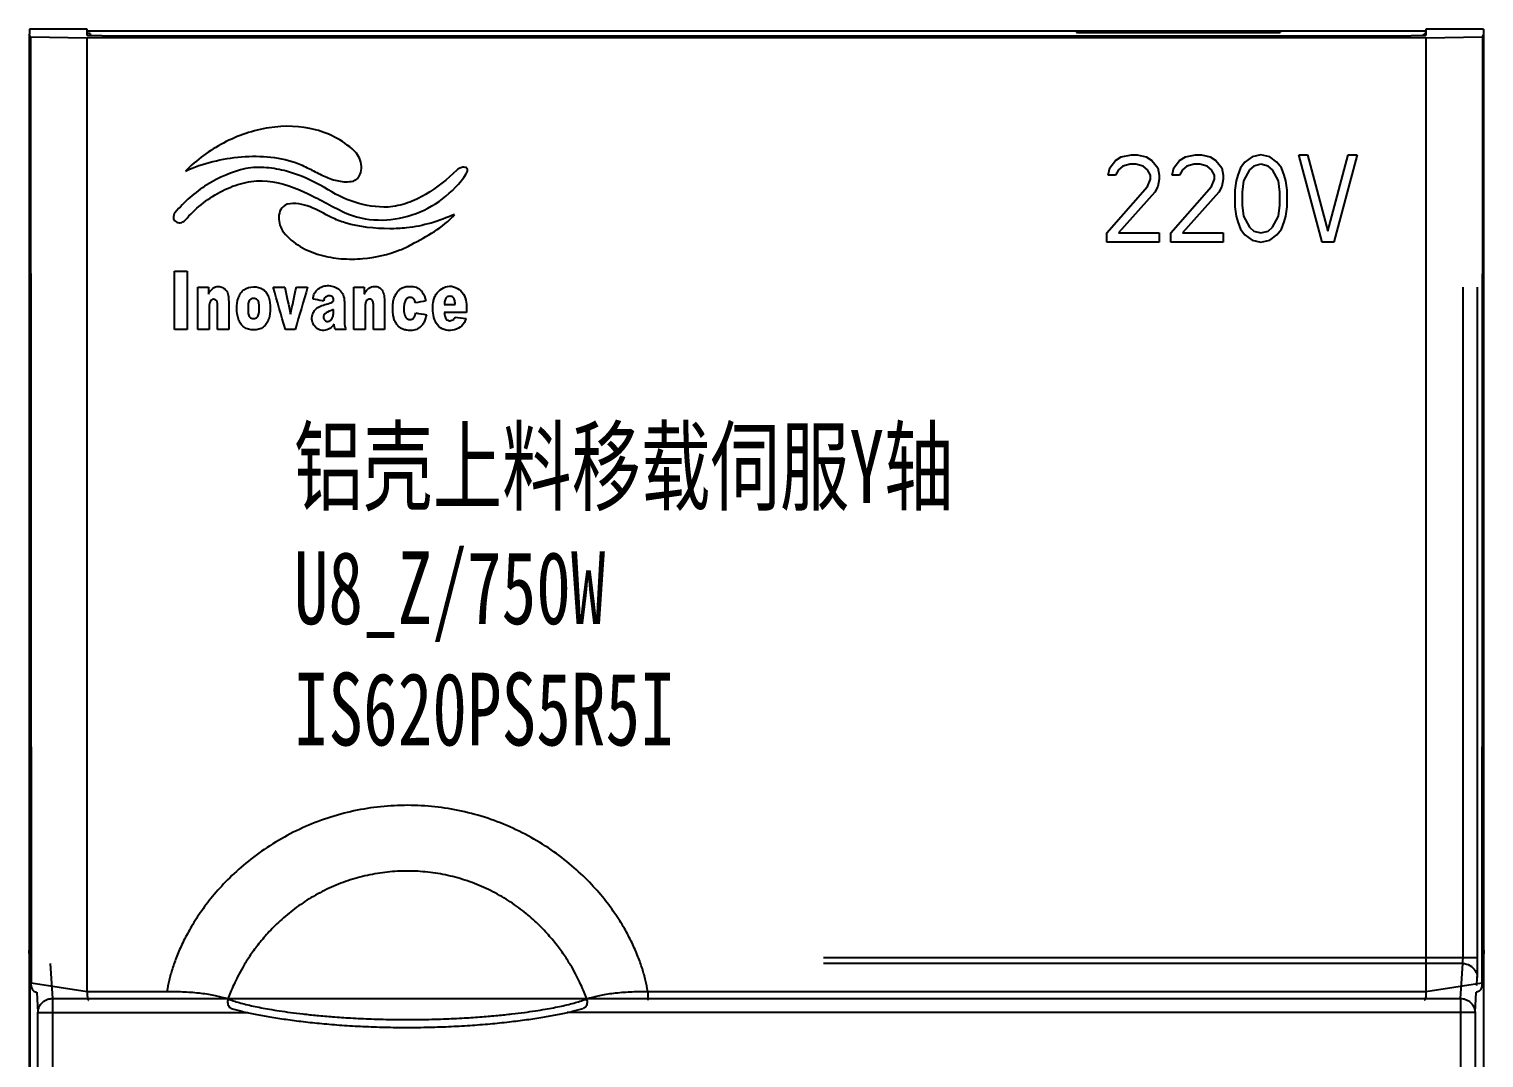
# Model space of a CAD drawing. Header units: millimetres. Extents: x 336 to 12810, y -1577 to 4105.
# Drawn here: x 10664.9 to 10714.9, y 1765.8 to 1801.2 of the extents above; entities that cross this region are included whole.
import ezdxf

# ---------------------------------------------------------------- set-up
doc = ezdxf.new("R2010")
doc.units = ezdxf.units.MM
doc.layers.add('03___PRT_ALL_CURVES', color=7, linetype='Continuous')
doc.layers.add('20_ALL_FEATURES', color=7, linetype='Continuous')
doc.styles.add('宋', font='', dxfattribs={"width": 0.7})
doc.styles.add('样式 8', font='arial.ttf', dxfattribs={"width": 0.6, "height": 2.5})
doc.styles.get('宋').set_extended_font_data('SimSun')

msp = doc.modelspace()

# ---------------------------------------------------------------- linework, layer by layer
at = {"color": 7, "linetype": 'Continuous'}
for p, q in [((10664.887, 1801.003), (10664.887, 1642.108)), ((10664.94, 1800.914), (10664.887, 1801.003)), ((10664.887, 1801.003), (10664.897, 1801.003)), ((10664.897, 1801.181), (10664.897, 1801.003)), ((10666.887, 1801.181), (10664.897, 1801.181)), ((10666.887, 1800.957), (10666.887, 1801.181)), ((10712.887, 1801.108), (10666.887, 1801.108)), ((10666.987, 1801.034), (10666.887, 1801.034)), ((10666.987, 1801.034), (10666.987, 1800.956)), ((10700.887, 1801.108), (10700.887, 1801.07)), ((10700.887, 1801.07), (10707.887, 1801.07)), ((10707.887, 1801.108), (10707.887, 1801.07)), ((10712.852, 1801.034), (10712.773, 1800.956)), ((10712.851, 1800.958), (10712.852, 1801.034)), ((10712.887, 1801.034), (10712.852, 1801.034)), ((10712.887, 1801.181), (10712.887, 1800.957)), ((10714.877, 1801.181), (10712.887, 1801.181)), ((10714.835, 1800.914), (10714.887, 1801.003)), ((10714.877, 1801.181), (10714.877, 1801.003)), ((10714.887, 1801.003), (10714.877, 1801.003)), ((10714.887, 1642.108), (10714.887, 1801.003)), ((10664.94, 1800.914), (10664.957, 1768.395)), ((10664.94, 1800.914), (10666.887, 1800.885)), ((10667.887, 1800.942), (10666.887, 1800.957)), ((10712.887, 1800.885), (10666.887, 1800.885)), ((10666.887, 1768.108), (10666.887, 1800.885)), ((10711.887, 1800.942), (10667.887, 1800.942)), ((10712.887, 1800.957), (10711.887, 1800.942)), ((10712.887, 1800.885), (10714.835, 1800.914)), ((10712.887, 1800.885), (10712.887, 1768.108)), ((10714.835, 1800.914), (10714.818, 1768.395)), ((10714.169, 1769.262), (10714.169, 1792.308)), ((10714.669, 1769.262), (10714.669, 1792.308)), ((10664.888, 1769.511), (10664.887, 1769.53)), ((10664.957, 1768.317), (10664.887, 1769.53)), ((10664.956, 1768.317), (10664.888, 1769.511)), ((10714.887, 1769.53), (10714.818, 1768.317)), ((10714.887, 1769.511), (10714.823, 1768.394)), ((10714.887, 1769.53), (10714.887, 1769.511)), ((10665.615, 1769.069), (10665.693, 1767.868)), ((10714.669, 1769.262), (10692.187, 1769.262)), ((10714.16, 1769.069), (10692.187, 1769.069)), ((10714.082, 1767.868), (10714.16, 1769.069)), ((10664.887, 1768.608), (10664.926, 1768.608)), ((10664.926, 1759.608), (10664.926, 1768.608)), ((10714.642, 1768.312), (10714.66, 1768.586)), ((10666.887, 1768.098), (10664.957, 1768.395)), ((10664.957, 1768.317), (10664.957, 1768.3)), ((10665.148, 1768.081), (10665.193, 1767.385)), ((10666.887, 1768.108), (10669.624, 1768.108)), ((10686.151, 1768.108), (10712.887, 1768.108)), ((10686.151, 1768.108), (10686.151, 1767.808)), ((10714.818, 1768.395), (10712.888, 1768.098)), ((10714.582, 1767.385), (10714.627, 1768.081)), ((10714.818, 1768.317), (10714.817, 1768.3)), ((10665.693, 1767.868), (10714.082, 1767.868)), ((10665.693, 1767.868), (10665.693, 1750.248)), ((10714.082, 1767.868), (10714.082, 1642.414)), ((10665.193, 1750.748), (10665.193, 1767.385)), ((10665.193, 1767.385), (10672.4, 1767.385)), ((10714.582, 1767.385), (10683.375, 1767.385)), ((10714.582, 1767.385), (10714.582, 1642.414))]:
    msp.add_line(p, q, dxfattribs=at)
for points, start_tangent, end_tangent in [([(10686.151, 1768.108), (10686.075, 1768.486), (10685.964, 1768.887), (10685.811, 1769.315), (10685.609, 1769.775), (10685.347, 1770.272), (10685.012, 1770.802), (10684.594, 1771.357), (10684.08, 1771.929), (10683.456, 1772.5), (10682.733, 1773.04), (10681.934, 1773.513), (10681.086, 1773.9), (10680.203, 1774.194), (10679.293, 1774.392), (10678.367, 1774.493), (10677.435, 1774.494), (10676.508, 1774.397), (10675.598, 1774.201), (10674.714, 1773.91), (10673.865, 1773.526), (10673.064, 1773.054), (10672.336, 1772.515), (10671.708, 1771.942), (10671.19, 1771.369), (10670.769, 1770.811), (10670.432, 1770.279), (10670.167, 1769.78), (10669.965, 1769.318), (10669.812, 1768.889), (10669.7, 1768.487), (10669.624, 1768.108)], (-0.158449, 0.987367), (-0.158453, -0.987366)), ([(10684.052, 1767.854), (10683.964, 1768.082), (10683.853, 1768.339), (10683.712, 1768.628), (10683.535, 1768.951), (10683.311, 1769.308), (10683.033, 1769.694), (10682.69, 1770.103), (10682.274, 1770.524), (10681.775, 1770.94), (10681.208, 1771.323), (10680.594, 1771.649), (10679.95, 1771.908), (10679.28, 1772.095), (10678.592, 1772.209), (10677.897, 1772.248), (10677.202, 1772.211), (10676.514, 1772.099), (10675.843, 1771.914), (10675.198, 1771.657), (10674.583, 1771.333), (10674.013, 1770.95), (10673.512, 1770.533), (10673.092, 1770.111), (10672.747, 1769.701), (10672.467, 1769.313), (10672.242, 1768.954), (10672.063, 1768.63), (10671.922, 1768.341), (10671.811, 1768.083), (10671.723, 1767.854)], (-0.336663, 0.941625), (-0.336661, -0.941626)), ([(10714.16, 1769.069), (10714.164, 1769.104), (10714.166, 1769.126), (10714.167, 1769.153), (10714.168, 1769.186), (10714.169, 1769.223), (10714.169, 1769.262)], (0.222501, 0.974932), (-0.000007, 1)), ([(10714.16, 1769.069), (10714.409, 1769.003), (10714.592, 1768.827), (10714.66, 1768.586)], (0.99999, -0.004364), (0.004676, -0.999989)), ([(10714.66, 1768.586), (10714.661, 1768.612), (10714.663, 1768.652), (10714.664, 1768.709), (10714.666, 1768.785), (10714.667, 1768.881), (10714.668, 1768.996), (10714.669, 1769.125), (10714.669, 1769.262)], (0.065022, 0.997884), (-0.000064, 1)), ([(10664.957, 1768.343), (10664.957, 1768.368), (10664.957, 1768.395)], (0.002955, 0.999996), (-0.000522, 1)), ([(10664.957, 1768.317), (10664.957, 1768.343)], (0.004788, 0.999989), (0.002955, 0.999996)), ([(10664.957, 1768.3), (10664.966, 1768.249), (10664.991, 1768.189), (10665.029, 1768.142), (10665.078, 1768.107), (10665.133, 1768.086), (10665.157, 1768.081)], (0.058249, -0.998302), (0.988517, -0.151107)), ([(10666.887, 1768.098), (10666.885, 1768.037), (10666.885, 1767.978), (10666.889, 1767.926), (10666.896, 1767.881), (10666.905, 1767.846), (10666.916, 1767.822), (10666.929, 1767.81), (10666.934, 1767.808)], (-0.064441, -0.997922), (0.992881, -0.119113)), ([(10666.887, 1768.098), (10666.887, 1768.102), (10666.887, 1768.105), (10666.887, 1768.108)], (0.064441, 0.997922), (0, 1)), ([(10669.624, 1768.108), (10669.878, 1768.109), (10670.156, 1768.102), (10670.446, 1768.085), (10670.728, 1768.059), (10670.991, 1768.024), (10671.227, 1767.983), (10671.429, 1767.939), (10671.595, 1767.894), (10671.723, 1767.854)], (0.999877, 0.015698), (0.946467, -0.3228)), ([(10684.052, 1767.854), (10684.18, 1767.895), (10684.346, 1767.939), (10684.549, 1767.983), (10684.784, 1768.024), (10685.047, 1768.059), (10685.33, 1768.085), (10685.619, 1768.102), (10685.897, 1768.109), (10686.151, 1768.108)], (0.946467, 0.322799), (0.999877, -0.015694)), ([(10712.888, 1768.098), (10712.89, 1768.037), (10712.889, 1767.978), (10712.886, 1767.926), (10712.879, 1767.881), (10712.87, 1767.846), (10712.858, 1767.822), (10712.845, 1767.81), (10712.841, 1767.808)], (0.064441, -0.997922), (-0.992805, -0.11974)), ([(10712.887, 1768.108), (10712.887, 1768.105), (10712.888, 1768.102), (10712.888, 1768.098)], (0, -1), (0.064441, -0.997922)), ([(10714.817, 1768.3), (10714.809, 1768.249), (10714.784, 1768.189), (10714.746, 1768.142), (10714.697, 1768.107), (10714.642, 1768.086), (10714.618, 1768.081)], (-0.058406, -0.998293), (-0.988508, -0.15117)), ([(10714.818, 1768.395), (10714.818, 1768.368), (10714.818, 1768.343)], (-0.000522, -1), (0.002955, -0.999996)), ([(10714.818, 1768.343), (10714.818, 1768.317)], (0.002955, -0.999996), (0.004788, -0.999989)), ([(10665.193, 1767.385), (10665.203, 1767.48), (10665.236, 1767.58), (10665.299, 1767.68), (10665.395, 1767.771), (10665.527, 1767.84), (10665.693, 1767.868)], (0.004676, 0.999989), (0.99999, 0.004364)), ([(10671.723, 1767.854), (10671.711, 1767.774), (10671.715, 1767.697), (10671.735, 1767.629), (10671.769, 1767.575), (10671.816, 1767.538), (10671.839, 1767.529)], (-0.245809, -0.969318), (0.95301, -0.30294)), ([(10671.723, 1767.854), (10671.903, 1767.79), (10672.111, 1767.726), (10672.342, 1767.665), (10672.592, 1767.607), (10672.859, 1767.552), (10673.152, 1767.499), (10673.487, 1767.444), (10673.867, 1767.39), (10674.296, 1767.337), (10674.778, 1767.286), (10675.32, 1767.239), (10675.934, 1767.198), (10676.647, 1767.165), (10677.462, 1767.145), (10678.317, 1767.145), (10679.132, 1767.165), (10679.844, 1767.198), (10680.457, 1767.24), (10680.999, 1767.286), (10681.481, 1767.337), (10681.909, 1767.39), (10682.289, 1767.444), (10682.623, 1767.499), (10682.916, 1767.552), (10683.183, 1767.607), (10683.433, 1767.665), (10683.664, 1767.726), (10683.872, 1767.79), (10684.052, 1767.854)], (0.933783, -0.35784), (0.933783, 0.35784)), ([(10671.839, 1767.529), (10672.204, 1767.428), (10672.656, 1767.329), (10673.157, 1767.237), (10673.706, 1767.152), (10674.302, 1767.075), (10674.947, 1767.007), (10675.637, 1766.95), (10676.363, 1766.908), (10677.114, 1766.881), (10677.878, 1766.872), (10678.643, 1766.881), (10679.395, 1766.907), (10680.124, 1766.95), (10680.816, 1767.006), (10681.463, 1767.074), (10682.062, 1767.151), (10682.612, 1767.236), (10683.114, 1767.328), (10683.567, 1767.427), (10683.935, 1767.529)], (0.953081, -0.302715), (0.953092, 0.302681)), ([(10684.052, 1767.854), (10684.064, 1767.774), (10684.06, 1767.697), (10684.04, 1767.629), (10684.005, 1767.575), (10683.959, 1767.538), (10683.935, 1767.529)], (0.245794, -0.969322), (-0.953033, -0.302868)), ([(10714.082, 1767.868), (10714.18, 1767.858), (10714.284, 1767.826), (10714.388, 1767.765), (10714.482, 1767.672), (10714.553, 1767.545), (10714.582, 1767.385)], (0.99999, -0.004364), (0.004676, -0.999989))]:
    msp.add_spline(points, degree=3, dxfattribs=dict(at, start_tangent=start_tangent, end_tangent=end_tangent))
at = {"layer": '03___PRT_ALL_CURVES', "color": 7, "linetype": 'Continuous'}
for p, q in [((10702.026, 1796.412), (10702.226, 1796.668)), ((10702.226, 1796.668), (10702.426, 1796.795)), ((10702.426, 1796.795), (10702.776, 1796.859)), ((10702.726, 1796.54), (10702.476, 1796.476)), ((10702.926, 1796.54), (10702.726, 1796.54)), ((10702.776, 1796.859), (10702.976, 1796.859)), ((10703.176, 1796.476), (10702.926, 1796.54)), ((10702.976, 1796.859), (10703.276, 1796.795)), ((10703.276, 1796.795), (10703.476, 1796.668)), ((10703.476, 1796.668), (10703.676, 1796.412)), ((10704.226, 1796.412), (10704.426, 1796.668)), ((10704.426, 1796.668), (10704.626, 1796.795)), ((10704.626, 1796.795), (10704.976, 1796.859)), ((10704.926, 1796.54), (10704.676, 1796.476)), ((10705.126, 1796.54), (10704.926, 1796.54)), ((10704.976, 1796.859), (10705.176, 1796.859)), ((10705.376, 1796.476), (10705.126, 1796.54)), ((10705.176, 1796.859), (10705.476, 1796.795)), ((10705.476, 1796.795), (10705.676, 1796.668)), ((10705.676, 1796.668), (10705.876, 1796.412)), ((10706.676, 1796.604), (10706.526, 1796.412)), ((10706.926, 1796.795), (10706.676, 1796.604)), ((10707.226, 1796.859), (10706.926, 1796.795)), ((10707.226, 1796.54), (10706.976, 1796.476)), ((10707.526, 1796.795), (10707.226, 1796.859)), ((10707.476, 1796.476), (10707.226, 1796.54)), ((10707.776, 1796.604), (10707.526, 1796.795)), ((10707.926, 1796.412), (10707.776, 1796.604)), ((10709.326, 1793.859), (10708.526, 1796.859)), ((10708.526, 1796.859), (10708.826, 1796.859)), ((10708.826, 1796.859), (10709.526, 1794.242)), ((10709.526, 1794.242), (10710.226, 1796.859)), ((10710.526, 1796.859), (10709.726, 1793.859)), ((10710.226, 1796.859), (10710.526, 1796.859)), ((10701.976, 1796.157), (10702.026, 1796.412)), ((10702.226, 1796.157), (10701.976, 1796.157)), ((10702.326, 1796.349), (10702.226, 1796.157)), ((10702.476, 1796.476), (10702.326, 1796.349)), ((10703.326, 1796.349), (10703.176, 1796.476)), ((10703.426, 1796.157), (10703.326, 1796.349)), ((10703.326, 1795.774), (10703.426, 1796.029)), ((10703.426, 1796.029), (10703.426, 1796.157)), ((10703.676, 1796.412), (10703.726, 1796.157)), ((10703.726, 1796.029), (10703.676, 1795.774)), ((10703.726, 1796.157), (10703.726, 1796.029)), ((10704.176, 1796.157), (10704.226, 1796.412)), ((10704.426, 1796.157), (10704.176, 1796.157)), ((10704.526, 1796.349), (10704.426, 1796.157)), ((10704.676, 1796.476), (10704.526, 1796.349)), ((10705.526, 1796.349), (10705.376, 1796.476)), ((10705.626, 1796.157), (10705.526, 1796.349)), ((10705.526, 1795.774), (10705.626, 1796.029)), ((10705.626, 1796.029), (10705.626, 1796.157)), ((10705.876, 1796.412), (10705.926, 1796.157)), ((10705.926, 1796.029), (10705.876, 1795.774)), ((10705.926, 1796.157), (10705.926, 1796.029)), ((10706.426, 1796.157), (10706.376, 1795.966)), ((10706.526, 1796.412), (10706.426, 1796.157)), ((10706.826, 1796.349), (10706.626, 1795.966)), ((10706.976, 1796.476), (10706.826, 1796.349)), ((10707.626, 1796.349), (10707.476, 1796.476)), ((10707.826, 1795.966), (10707.626, 1796.349)), ((10708.026, 1796.157), (10707.926, 1796.412)), ((10708.076, 1795.966), (10708.026, 1796.157)), ((10701.926, 1794.178), (10703.326, 1795.774)), ((10703.576, 1795.583), (10702.326, 1794.178)), ((10703.676, 1795.774), (10703.576, 1795.583)), ((10704.126, 1794.178), (10705.526, 1795.774)), ((10705.776, 1795.583), (10704.526, 1794.178)), ((10705.876, 1795.774), (10705.776, 1795.583)), ((10706.376, 1795.966), (10706.326, 1795.647)), ((10706.326, 1795.647), (10706.326, 1795.072)), ((10706.626, 1795.966), (10706.576, 1795.583)), ((10706.576, 1795.583), (10706.576, 1795.136)), ((10707.876, 1795.583), (10707.826, 1795.966)), ((10707.876, 1795.136), (10707.876, 1795.583)), ((10708.126, 1795.647), (10708.076, 1795.966)), ((10708.126, 1795.072), (10708.126, 1795.647)), ((10706.326, 1795.072), (10706.376, 1794.753)), ((10706.576, 1795.136), (10706.626, 1794.753)), ((10707.826, 1794.753), (10707.876, 1795.136)), ((10708.076, 1794.753), (10708.126, 1795.072)), ((10706.376, 1794.753), (10706.426, 1794.561)), ((10706.426, 1794.561), (10706.526, 1794.306)), ((10706.626, 1794.753), (10706.826, 1794.37)), ((10707.626, 1794.37), (10707.826, 1794.753)), ((10707.926, 1794.306), (10708.026, 1794.561)), ((10708.026, 1794.561), (10708.076, 1794.753)), ((10701.926, 1793.859), (10701.926, 1794.178)), ((10702.326, 1794.178), (10703.726, 1794.178)), ((10703.726, 1794.178), (10703.726, 1793.859)), ((10704.126, 1793.859), (10704.126, 1794.178)), ((10704.526, 1794.178), (10705.926, 1794.178)), ((10705.926, 1794.178), (10705.926, 1793.859)), ((10706.526, 1794.306), (10706.676, 1794.115)), ((10706.676, 1794.115), (10706.926, 1793.923)), ((10706.826, 1794.37), (10706.976, 1794.242)), ((10706.976, 1794.242), (10707.226, 1794.178)), ((10707.226, 1794.178), (10707.476, 1794.242)), ((10707.476, 1794.242), (10707.626, 1794.37)), ((10707.526, 1793.923), (10707.776, 1794.115)), ((10707.776, 1794.115), (10707.926, 1794.306)), ((10703.726, 1793.859), (10701.926, 1793.859)), ((10705.926, 1793.859), (10704.126, 1793.859)), ((10706.926, 1793.923), (10707.226, 1793.859)), ((10707.226, 1793.859), (10707.526, 1793.923)), ((10709.726, 1793.859), (10709.326, 1793.859))]:
    msp.add_line(p, q, dxfattribs=at)
at = {"layer": '20_ALL_FEATURES', "color": 7, "linetype": 'Continuous'}
for points, start_tangent, end_tangent in [([(10676.139, 1796.921, 48.994), (10675.476, 1797.424, 49.008), (10674.735, 1797.724, 49.017), (10673.136, 1797.79, 49.019), (10671.571, 1797.267, 49.004), (10670.267, 1796.303, 48.975)], (-0.709681, 0.704213, 0.020901), (-0.69443, -0.719243, -0.021347)), ([(10670.267, 1796.303, 48.975), (10672.189, 1796.79, 48.99), (10674.156, 1796.55, 48.982), (10674.61, 1796.334, 48.976), (10675.059, 1796.114, 48.97), (10675.522, 1795.962, 48.965), (10676.02, 1795.953, 48.965)], (0.907304, 0.42029, 0.012474), (0.986774, 0.162031, 0.004809)), ([(10676.02, 1795.953, 48.965), (10676.147, 1796.029, 48.967), (10676.235, 1796.133, 48.97), (10676.308, 1796.393, 48.978), (10676.267, 1796.675, 48.986), (10676.139, 1796.921, 48.994)], (0.925982, 0.377402, 0.011201), (-0.614554, 0.788528, 0.023403)), ([(10672.333, 1796.389, 48.978), (10670.998, 1795.828, 48.961), (10669.906, 1794.875, 48.933)], (-0.974455, -0.224484, -0.006663), (-0.643609, -0.765018, -0.022705)), ([(10675.042, 1795.734, 48.958), (10673.739, 1796.295, 48.975), (10673.043, 1796.418, 48.979), (10672.333, 1796.389, 48.978)], (-0.867538, 0.497152, 0.014755), (-0.986865, -0.161475, -0.004792)), ([(10675.727, 1794.882, 48.933), (10676.881, 1794.621, 48.925), (10678.047, 1794.798, 48.93), (10679.098, 1795.349, 48.947), (10679.908, 1796.209, 48.972)], (0.910828, -0.412604, -0.012246), (0.545673, 0.837629, 0.02486)), ([(10679.587, 1796.338, 48.976), (10678.509, 1795.497, 48.951), (10677.893, 1795.208, 48.943), (10677.224, 1795.067, 48.938)], (-0.72364, -0.689874, -0.020475), (-0.997096, -0.076127, -0.002259)), ([(10679.908, 1796.209, 48.972), (10679.952, 1796.3, 48.975), (10679.954, 1796.366, 48.977), (10679.924, 1796.408, 48.978), (10679.869, 1796.429, 48.979), (10679.799, 1796.431, 48.979), (10679.723, 1796.414, 48.978), (10679.587, 1796.338, 48.976)], (0.545673, 0.837629, 0.02486), (-0.72364, -0.689874, -0.020475)), ([(10670.253, 1794.618, 48.925), (10670.8, 1795.146, 48.941), (10671.446, 1795.578, 48.954), (10672.155, 1795.868, 48.962), (10672.893, 1795.968, 48.965), (10674.35, 1795.579, 48.954), (10675.727, 1794.882, 48.933)], (0.655413, 0.754938, 0.022406), (0.900227, -0.435229, -0.012917)), ([(10677.224, 1795.067, 48.938), (10676.083, 1795.231, 48.943), (10675.042, 1795.734, 48.958)], (-0.999078, -0.042916, -0.001274), (-0.839082, 0.543766, 0.016139)), ([(10673.757, 1795.165, 48.941), (10673.541, 1794.982, 48.936), (10673.468, 1794.723, 48.928), (10673.51, 1794.443, 48.92), (10673.638, 1794.196, 48.913)], (-0.920511, -0.390544, -0.011591), (0.606604, -0.794654, -0.023585)), ([(10675.277, 1794.71, 48.928), (10674.544, 1795.069, 48.939), (10674.157, 1795.177, 48.942), (10673.757, 1795.165, 48.941)], (-0.89622, 0.443414, 0.01316), (-0.976807, -0.214029, -0.006352)), ([(10669.906, 1794.875, 48.933), (10669.846, 1794.699, 48.928), (10669.926, 1794.566, 48.924), (10670.083, 1794.523, 48.922), (10670.253, 1794.618, 48.925)], (-0.643609, -0.765018, -0.022705), (0.655413, 0.754938, 0.022406)), ([(10677.282, 1794.323, 48.916), (10675.756, 1794.523, 48.922), (10675.277, 1794.71, 48.928)], (-0.999998, 0.00219, 0.000065), (-0.899181, 0.437385, 0.012981)), ([(10679.51, 1794.815, 48.931), (10677.856, 1794.348, 48.917), (10677.282, 1794.323, 48.916)], (-0.913157, -0.407428, -0.012092), (-0.999716, 0.023814, 0.000707)), ([(10678.027, 1793.779, 48.9), (10678.819, 1794.228, 48.914), (10679.51, 1794.815, 48.931)], (0.879947, 0.474863, 0.014094), (0.641014, 0.767191, 0.02277)), ([(10673.638, 1794.196, 48.913), (10674.202, 1793.714, 48.898), (10674.88, 1793.423, 48.89), (10675.616, 1793.292, 48.886), (10676.358, 1793.295, 48.886)], (0.640583, -0.767551, -0.02278), (0.996649, 0.081765, 0.002427)), ([(10676.358, 1793.295, 48.886), (10677.632, 1793.591, 48.895), (10678.027, 1793.779, 48.9)], (0.9953, 0.0968, 0.002873), (0.871745, 0.489745, 0.014535)), ([(10669.887, 1790.859, 48.814), (10669.887, 1792.859, 48.873)], (0, 0.99956, 0.029666), (0, 0.99956, 0.029666)), ([(10669.887, 1792.859, 48.873), (10670.316, 1792.859, 48.873)], (1, 0), (1, 0)), ([(10670.316, 1792.859, 48.873), (10670.316, 1790.859, 48.814)], (0, -0.99956, -0.029666), (0, -0.99956, -0.029666)), ([(10670.691, 1790.859, 48.814), (10670.691, 1792.308, 48.857)], (0, 0.99956, 0.029666), (0, 0.99956, 0.029666)), ([(10670.691, 1792.308, 48.857), (10671.049, 1792.308, 48.857)], (1, 0), (1, 0)), ([(10671.049, 1792.072, 48.85), (10671.168, 1792.237, 48.854), (10671.338, 1792.334, 48.857), (10671.529, 1792.306, 48.857), (10671.678, 1792.175, 48.853), (10671.738, 1791.984, 48.847), (10671.75, 1791.78, 48.841)], (0.44599, 0.894644, 0.026552), (0.042716, -0.998648, -0.029639)), ([(10671.049, 1792.308, 48.857), (10671.049, 1792.072, 48.85)], (0, -0.99956, -0.029666), (0, -0.99956, -0.029666)), ([(10672.027, 1791.58, 48.835), (10672.081, 1791.95, 48.846), (10672.157, 1792.105, 48.851), (10672.271, 1792.225, 48.854), (10672.601, 1792.325, 48.857), (10672.931, 1792.232, 48.854), (10673.046, 1792.114, 48.851), (10673.122, 1791.96, 48.846), (10673.178, 1791.589, 48.835)], (-0.0042, 0.999551, 0.029666), (0.003289, -0.999554, -0.029666)), ([(10673.276, 1792.308, 48.857), (10673.676, 1792.308, 48.857)], (1, 0), (1, 0)), ([(10673.694, 1790.859, 48.814), (10673.276, 1792.308, 48.857)], (-0.276553, 0.960576, 0.028509), (-0.276553, 0.960576, 0.028509)), ([(10673.676, 1792.308, 48.857), (10673.871, 1791.39, 48.829)], (0.207229, -0.977862, -0.029022), (0.207229, -0.977862, -0.029022)), ([(10673.871, 1791.39, 48.829), (10674.072, 1792.308, 48.857)], (0.213843, 0.976438, 0.02898), (0.213843, 0.976438, 0.02898)), ([(10674.46, 1792.308, 48.857), (10674.034, 1790.859, 48.814)], (-0.281868, -0.959031, -0.028463), (-0.281868, -0.959031, -0.028463)), ([(10674.072, 1792.308, 48.857), (10674.46, 1792.308, 48.857)], (1, 0), (1, 0)), ([(10674.648, 1791.895, 48.844), (10674.701, 1792.105, 48.851), (10674.825, 1792.254, 48.855), (10674.998, 1792.342, 48.858), (10675.194, 1792.365, 48.858), (10675.558, 1792.219, 48.854), (10675.678, 1792.047, 48.849), (10675.723, 1791.807, 48.842)], (0.034094, 0.998979, 0.029649), (0, -0.99956, -0.029666)), ([(10675.348, 1791.826, 48.842), (10675.352, 1791.912, 48.845), (10675.323, 1791.971, 48.847), (10675.203, 1792.014, 48.848), (10675.133, 1792.001, 48.847), (10675.072, 1791.966, 48.846), (10675.029, 1791.912, 48.845), (10675.019, 1791.882, 48.844)], (0.245556, 0.968956, 0.028758), (-0.226212, -0.973649, -0.028897)), ([(10676.048, 1792.308, 48.857), (10676.405, 1792.308, 48.857)], (1, 0), (1, 0)), ([(10676.048, 1790.859, 48.814), (10676.048, 1792.308, 48.857)], (0, 0.99956, 0.029666), (0, 0.99956, 0.029666)), ([(10676.405, 1792.072, 48.85), (10676.486, 1792.196, 48.853), (10676.527, 1792.242, 48.855), (10676.568, 1792.279, 48.856), (10676.611, 1792.306, 48.857), (10676.659, 1792.325, 48.857), (10676.768, 1792.341, 48.858)], (0.484719, 0.874285, 0.025948), (1, 0)), ([(10676.405, 1792.308, 48.857), (10676.405, 1792.072, 48.85)], (0, -0.99956, -0.029666), (0, -0.99956, -0.029666)), ([(10676.768, 1792.341, 48.858), (10676.91, 1792.307, 48.857), (10677.017, 1792.204, 48.853)], (1, 0), (0.550527, -0.83445, -0.024766)), ([(10677.017, 1792.204, 48.853), (10677.085, 1792.029, 48.848), (10677.107, 1791.78, 48.841)], (0.548821, -0.835572, -0.024799), (0, -0.99956, -0.029666)), ([(10677.437, 1791.949, 48.846), (10677.458, 1792.002, 48.848), (10677.543, 1792.145, 48.852)], (0.334261, 0.942066, 0.02796), (0.612946, 0.789777, 0.02344)), ([(10677.543, 1792.145, 48.852), (10677.611, 1792.221, 48.854), (10677.646, 1792.25, 48.855), (10677.681, 1792.274, 48.856), (10677.741, 1792.303, 48.856), (10677.809, 1792.324, 48.857), (10677.885, 1792.337, 48.857), (10677.925, 1792.34, 48.858), (10677.968, 1792.341, 48.858), (10678.028, 1792.339, 48.858), (10678.084, 1792.333, 48.857), (10678.185, 1792.309, 48.857), (10678.271, 1792.269, 48.855), (10678.343, 1792.214, 48.854)], (0.612139, 0.790402, 0.023459), (0.711957, -0.701914, -0.020832)), ([(10678.343, 1792.214, 48.854), (10678.402, 1792.143, 48.852), (10678.523, 1791.843, 48.843)], (0.712802, -0.701057, -0.020807), (0.206721, -0.977969, -0.029025)), ([(10678.808, 1791.926, 48.845), (10678.869, 1792.056, 48.849), (10679.338, 1792.346, 48.858), (10679.611, 1792.272, 48.856), (10679.818, 1792.073, 48.85), (10679.907, 1791.8, 48.842), (10679.926, 1791.509, 48.833)], (0.32361, 0.945774, 0.02807), (0.029423, -0.999127, -0.029653)), ([(10671.365, 1791.656, 48.837), (10671.363, 1791.75, 48.84), (10671.337, 1791.838, 48.843), (10671.265, 1791.892, 48.844), (10671.18, 1791.893, 48.844), (10671.121, 1791.832, 48.842), (10671.089, 1791.739, 48.84), (10671.075, 1791.555, 48.834)], (0, 0.99956, 0.029666), (0, -0.99956, -0.029666)), ([(10671.075, 1791.555, 48.834), (10671.075, 1790.859, 48.814)], (0, -0.99956, -0.029666), (0, -0.99956, -0.029666)), ([(10671.365, 1790.859, 48.814), (10671.365, 1791.656, 48.837)], (0, 0.99956, 0.029666), (0, 0.99956, 0.029666)), ([(10671.75, 1791.78, 48.841), (10671.75, 1790.859, 48.814)], (0, -0.99956, -0.029666), (0, -0.99956, -0.029666)), ([(10673.178, 1791.589, 48.835), (10673.124, 1791.218, 48.824), (10673.049, 1791.062, 48.82), (10672.936, 1790.942, 48.816), (10672.607, 1790.843, 48.813), (10672.277, 1790.937, 48.816), (10672.161, 1791.055, 48.819), (10672.084, 1791.21, 48.824), (10672.027, 1791.58, 48.835)], (0.003289, -0.999554, -0.029666), (-0.0042, 0.999551, 0.029666)), ([(10672.792, 1791.517, 48.833), (10672.792, 1791.579, 48.835), (10672.785, 1791.752, 48.84), (10672.73, 1791.88, 48.844), (10672.603, 1791.926, 48.845), (10672.476, 1791.881, 48.844), (10672.42, 1791.754, 48.84), (10672.412, 1791.581, 48.835)], (0.007728, 0.99953, 0.029665), (-0.002632, -0.999556, -0.029666)), ([(10672.412, 1791.581, 48.835), (10672.419, 1791.408, 48.83), (10672.475, 1791.28, 48.826), (10672.602, 1791.234, 48.825), (10672.729, 1791.278, 48.826), (10672.784, 1791.406, 48.83), (10672.792, 1791.517, 48.833)], (-0.002632, -0.999556, -0.029666), (0.007728, 0.99953, 0.029665)), ([(10675.015, 1791.839, 48.843), (10674.958, 1791.848, 48.843), (10674.648, 1791.895, 48.844)], (-0.988597, 0.150517, 0.004467), (-0.988597, 0.150517, 0.004467)), ([(10674.682, 1791.484, 48.832), (10674.77, 1791.579, 48.835), (10674.953, 1791.682, 48.838), (10675.348, 1791.826, 48.842)], (0.571939, 0.819935, 0.024335), (0.828026, 0.560443, 0.016634)), ([(10675.348, 1791.547, 48.834), (10675.142, 1791.459, 48.831), (10675.004, 1791.299, 48.827), (10675.034, 1791.196, 48.824), (10675.118, 1791.134, 48.822), (10675.185, 1791.141, 48.822)], (-0.855315, -0.51788, -0.01537), (0.93821, 0.345915, 0.010267)), ([(10675.019, 1791.882, 48.844), (10675.015, 1791.839, 48.843)], (-0.226212, -0.973649, -0.028897), (0.046429, -0.998482, -0.029634)), ([(10675.348, 1791.458, 48.831), (10675.348, 1791.547, 48.834)], (0, 0.99956, 0.029666), (0, 0.99956, 0.029666)), ([(10675.723, 1791.807, 48.842), (10675.723, 1791.168, 48.823)], (0, -0.99956, -0.029666), (0, -0.99956, -0.029666)), ([(10676.475, 1791.829, 48.842), (10676.443, 1791.722, 48.839), (10676.432, 1791.555, 48.834)], (-0.495771, -0.868071, -0.025764), (0, -0.99956, -0.029666)), ([(10676.432, 1791.555, 48.834), (10676.432, 1790.859, 48.814)], (0, -0.99956, -0.029666), (0, -0.99956, -0.029666)), ([(10676.721, 1791.656, 48.837), (10676.713, 1791.772, 48.841), (10676.702, 1791.816, 48.842), (10676.687, 1791.849, 48.843), (10676.667, 1791.874, 48.844), (10676.645, 1791.892, 48.844), (10676.618, 1791.902, 48.845), (10676.588, 1791.906, 48.845), (10676.555, 1791.901, 48.845), (10676.525, 1791.886, 48.844), (10676.475, 1791.829, 48.842)], (0, 0.99956, 0.029666), (-0.491563, -0.870459, -0.025835)), ([(10676.721, 1790.859, 48.814), (10676.721, 1791.656, 48.837)], (0, 0.99956, 0.029666), (0, 0.99956, 0.029666)), ([(10677.107, 1791.78, 48.841), (10677.107, 1790.859, 48.814)], (0, -0.99956, -0.029666), (0, -0.99956, -0.029666)), ([(10677.428, 1791.233, 48.825), (10677.409, 1791.303, 48.827), (10677.395, 1791.384, 48.829), (10677.387, 1791.475, 48.832), (10677.385, 1791.525, 48.833), (10677.384, 1791.577, 48.835), (10677.385, 1791.632, 48.837), (10677.388, 1791.684, 48.838), (10677.398, 1791.782, 48.841), (10677.414, 1791.87, 48.844), (10677.437, 1791.949, 48.846)], (-0.318454, 0.947521, 0.028122), (0.336156, 0.941392, 0.02794)), ([(10677.98, 1791.96, 48.846), (10677.893, 1791.935, 48.846), (10677.857, 1791.904, 48.845), (10677.825, 1791.861, 48.843), (10677.781, 1791.737, 48.84), (10677.766, 1791.562, 48.834)], (-1, 0), (0, -0.99956, -0.029666)), ([(10677.766, 1791.562, 48.834), (10677.77, 1791.478, 48.832), (10677.825, 1791.29, 48.826)], (0, -0.99956, -0.029666), (0.532514, -0.846048, -0.02511)), ([(10678.162, 1791.773, 48.841), (10678.1, 1791.913, 48.845), (10678.048, 1791.948, 48.846), (10677.98, 1791.96, 48.846)], (-0.17892, 0.983431, 0.029188), (-1, 0)), ([(10678.523, 1791.843, 48.843), (10678.162, 1791.773, 48.841)], (-0.982039, -0.188593, -0.005597), (-0.982039, -0.188593, -0.005597)), ([(10679.904, 1791.235, 48.825), (10679.757, 1790.989, 48.817), (10679.512, 1790.845, 48.813), (10679.223, 1790.837, 48.813), (10678.971, 1790.962, 48.817), (10678.768, 1791.492, 48.832), (10678.775, 1791.789, 48.841), (10678.808, 1791.926, 48.845)], (-0.283787, -0.958465, -0.028447), (0.32361, 0.945774, 0.02807)), ([(10679.535, 1791.712, 48.839), (10679.517, 1791.844, 48.843), (10679.463, 1791.959, 48.846), (10679.349, 1792, 48.847), (10679.234, 1791.957, 48.846), (10679.176, 1791.843, 48.843), (10679.157, 1791.712, 48.839)], (-0.113372, 0.993115, 0.029475), (-0.098388, -0.99471, -0.029522)), ([(10679.157, 1791.712, 48.839), (10679.535, 1791.712, 48.839)], (1, 0), (1, 0)), ([(10679.926, 1791.509, 48.833), (10679.926, 1791.446, 48.831)], (0, -0.99956, -0.029666), (0, -0.99956, -0.029666)), ([(10675.37, 1791.037, 48.819), (10675.022, 1790.824, 48.813), (10674.823, 1790.87, 48.814), (10674.672, 1791.012, 48.818), (10674.61, 1791.214, 48.824), (10674.646, 1791.42, 48.83), (10674.682, 1791.484, 48.832)], (-0.540513, -0.840965, -0.024959), (0.571939, 0.819935, 0.024335)), ([(10675.185, 1791.141, 48.822), (10675.219, 1791.158, 48.822), (10675.302, 1791.242, 48.825), (10675.34, 1791.347, 48.828), (10675.348, 1791.458, 48.831)], (0.93821, 0.345915, 0.010267), (0.013515, 0.999469, 0.029664)), ([(10675.411, 1790.859, 48.814), (10675.37, 1791.037, 48.819)], (-0.399526, 0.916318, 0.027196), (-0.078638, 0.996464, 0.029574)), ([(10675.723, 1791.168, 48.823), (10675.726, 1791.076, 48.82), (10675.729, 1791.039, 48.819), (10675.732, 1791.007, 48.818), (10675.738, 1790.976, 48.817), (10675.747, 1790.941, 48.816), (10675.772, 1790.859, 48.814)], (0, -0.99956, -0.029666), (0.320128, -0.946957, -0.028105)), ([(10677.996, 1790.825, 48.813), (10677.85, 1790.836, 48.813), (10677.787, 1790.849, 48.813), (10677.73, 1790.868, 48.814), (10677.679, 1790.893, 48.815), (10677.632, 1790.924, 48.816), (10677.588, 1790.963, 48.817), (10677.548, 1791.007, 48.818), (10677.479, 1791.112, 48.821), (10677.428, 1791.233, 48.825)], (-1, 0), (-0.314173, 0.948948, 0.028164)), ([(10677.825, 1791.29, 48.826), (10677.892, 1791.221, 48.824), (10677.931, 1791.204, 48.824), (10677.974, 1791.198, 48.824), (10678.01, 1791.201, 48.824), (10678.044, 1791.212, 48.824), (10678.101, 1791.254, 48.825), (10678.146, 1791.325, 48.827), (10678.178, 1791.426, 48.83)], (0.53236, -0.846145, -0.025113), (0.214958, 0.976193, 0.028973)), ([(10678.178, 1791.426, 48.83), (10678.543, 1791.365, 48.829)], (0.986706, -0.162442, -0.004821), (0.986706, -0.162442, -0.004821)), ([(10678.543, 1791.365, 48.829), (10678.503, 1791.211, 48.824), (10678.444, 1791.08, 48.82), (10678.366, 1790.972, 48.817), (10678.268, 1790.892, 48.815)], (-0.178314, -0.98354, -0.029191), (-0.847882, -0.529952, -0.015729)), ([(10679.156, 1791.446, 48.831), (10679.186, 1791.291, 48.826), (10679.276, 1791.173, 48.823), (10679.421, 1791.174, 48.823), (10679.526, 1791.285, 48.826)], (0.044522, -0.998569, -0.029637), (0.275372, 0.960915, 0.028519)), ([(10679.926, 1791.446, 48.831), (10679.156, 1791.446, 48.831)], (-1, 0), (-1, 0)), ([(10679.526, 1791.285, 48.826), (10679.904, 1791.235, 48.825)], (0.991271, -0.131784, -0.003911), (0.991271, -0.131784, -0.003911)), ([(10670.316, 1790.859, 48.814), (10669.887, 1790.859, 48.814)], (-1, 0), (-1, 0)), ([(10671.075, 1790.859, 48.814), (10670.691, 1790.859, 48.814)], (-1, 0), (-1, 0)), ([(10671.75, 1790.859, 48.814), (10671.365, 1790.859, 48.814)], (-1, 0), (-1, 0)), ([(10674.034, 1790.859, 48.814), (10673.694, 1790.859, 48.814)], (-1, 0), (-1, 0)), ([(10675.772, 1790.859, 48.814), (10675.411, 1790.859, 48.814)], (-1, 0), (-1, 0)), ([(10676.432, 1790.859, 48.814), (10676.048, 1790.859, 48.814)], (-1, 0), (-1, 0)), ([(10677.107, 1790.859, 48.814), (10676.721, 1790.859, 48.814)], (-1, 0), (-1, 0)), ([(10678.268, 1790.892, 48.815), (10678.211, 1790.863, 48.814), (10677.996, 1790.825, 48.813)], (-0.84917, -0.527888, -0.015667), (-1, 0))]:
    msp.add_spline(points, degree=3, dxfattribs=dict(at, start_tangent=start_tangent, end_tangent=end_tangent))

# ---------------------------------------------------------------- texts
at = {"lineweight": 0, "style": '样式 8', "width": 0.4}
msp.add_text('SEV 09', height=20, rotation=60, dxfattribs=at).set_placement((10692.746, 1800.459))
at = {"lineweight": 0, "insert": (10673.984, 1787.4), "char_height": 2.5, "width": 25.80492, "attachment_point": 1, "style": '宋'}
msp.add_mtext('{\\fSimSun|b0|i0|c134|p2;铝壳上料移载伺服Y轴\\PU8_Z/750W\\PIS620PS5R5I}', dxfattribs=at)

doc.saveas('drawing.dxf')
